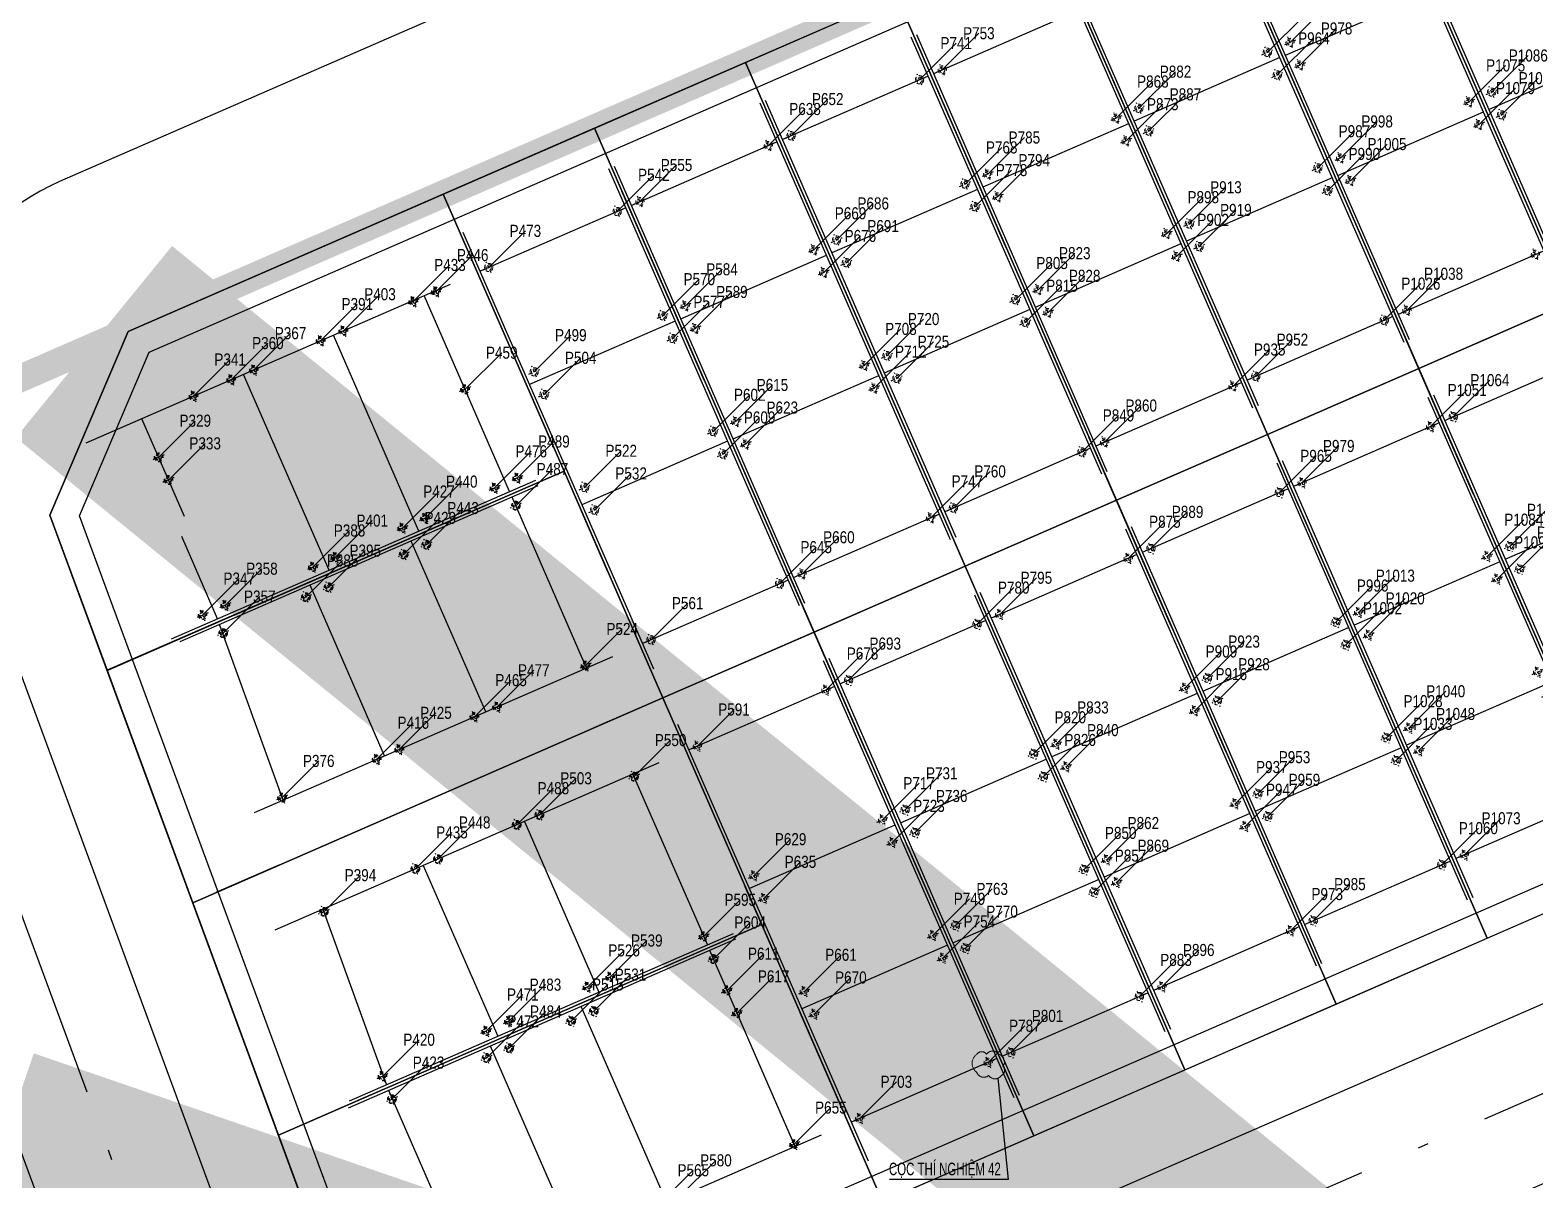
# Model space of a CAD drawing. Header units: millimetres. Extents: x 0 to 571985, y 0 to 2066666.
# Drawn here: x 568585 to 568639.7, y 2064821.2 to 2064863.1 of the extents above; entities that cross this region are included whole.
import ezdxf
from ezdxf.enums import TextEntityAlignment as Align
from ezdxf.xclip import XClip

# ---------------------------------------------------------------- set-up
doc = ezdxf.new("R2010")
doc.units = ezdxf.units.MM
for name, pattern in [('ACAD_ISO10W100', [18.5, 12, -3, 0.5, -3]), ('CENTER', [3, 1.5, -0.5, 0.5, -0.5]), ('CENTER2', [1.125, 0.75, -0.125, 0.125, -0.125]), ('HIDDEN', [0.75, 0.5, -0.25]), ('Xref Grid (A1)$0$CENTER2', [1.125, 0.75, -0.125, 0.125, -0.125])]:
    doc.linetypes.add(name, pattern=pattern)
for name, color, linetype in [('01.AXIS', 160, 'CENTER2'), ('13.BEAM', 8, 'Continuous'), ('BoThamCo', 94, 'Continuous'), ('CDC.01.AXIS', 160, 'CENTER2'), ('ChiaLo', 128, 'CENTER'), ('datoHonHop', 42, 'Continuous'), ('datOlienke', 42, 'Continuous'), ('ghi_chu', 7, 'Continuous'), ('KCS_DIM', 1, 'Continuous'), ('LogDg', 7, 'Continuous'), ('LoLK', 6, 'Continuous'), ('RANHGIOI', 2, 'HIDDEN'), ('TimDg', 222, 'Continuous'), ('ViaHeS', 32, 'Continuous'), ('Xref Grid (A1)$0$01.AXIS', 160, 'Xref Grid (A1)$0$CENTER2')]:
    doc.layers.add(name, color=color, linetype=linetype)
for name, color, linetype, lineweight in [('A-NET THAY', 125, 'Continuous', 18), ('A-TEXT', 7, 'Continuous', 18), ('A-TUONG', 255, 'Continuous', 35), ('boDnv', 54, 'Continuous', 25), ('E- RANH GIOI', 1, 'CENTER', 13), ('kata_text', 254, 'Continuous', 30)]:
    doc.layers.add(name, color=color, linetype=linetype, lineweight=lineweight)
doc.styles.add('AA - Arial - Regular', font='arial.ttf', dxfattribs={"height": 250})
doc.styles.add('Arial', font='arial.ttf')
doc.styles.add('avantH', font='', dxfattribs={"height": 10})
doc.styles.add('kata_dim', font='vnrms.shx', dxfattribs={"width": 0.66, "oblique": 7})
doc.styles.add('kata_text', font='arial.ttf', dxfattribs={"width": 0.8})
doc.styles.add('KTHUOC', font='', dxfattribs={"width": 0.8})
doc.styles.add('rms', font='romans.shx', dxfattribs={"width": 0.7, "bigfont": 'vns.shx'})
doc.styles.get('avantH').set_extended_font_data('.VnAvantH')
doc.styles.get('KTHUOC').set_extended_font_data('.VnArial NarrowH')
doc.linetypes.add('ADL', pattern='A,0.125,-0.15,["++",rms,S=0.5,R=0,X=0,Y=-0.2245],-1.35,1.125', length=2.75)
doc.dimstyles.new('DIM_1-75_CNC', dxfattribs={"dimscale": 0.75, "dimtxt": 220, "dimasz": 80, "dimexe": 60, "dimexo": 0, "dimgap": 50, "dimtad": 1, "dimdec": 0, "dimzin": 0, "dimdsep": 46, "dimtxsty": 'Arial', "dimblk1": 'ARCHTICK', "dimblk2": 'ARCHTICK', "dimsah": 1, "dimcen": 150, "dimdle": 60, "dimclrd": 256, "dimclre": 256, "dimclrt": 9, "dimadec": 0, "dimazin": 0, "dimtfac": 1, "dimtdec": 0, "dimtix": 1, "dimtmove": 2, "dimatfit": 3, "dimldrblk": 'ARCHTICK', "dimfxl": 1, "dimtvp": 0.833333, "dimtolj": 1, "dimtzin": 0, "dimlwd": -1, "dimarcsym": 0})
doc.dimstyles.new('kata_dim_iso', dxfattribs={"dimtxt": 2.5, "dimasz": 1.5, "dimexe": 1.5, "dimexo": 2.5, "dimtad": 1, "dimdec": 0, "dimzin": 0, "dimdsep": 46, "dimtxsty": 'kata_dim', "dimblk": 'kata_block_ArchTick', "dimcen": 0.09, "dimdle": 1.2, "dimclrd": 8, "dimclre": 8, "dimclrt": 3, "dimadec": 0, "dimazin": 0, "dimtfac": 1, "dimtdec": 0, "dimtix": 1, "dimtofl": 0, "dimtmove": 0, "dimatfit": 3, "dimfxl": 3.75, "dimfxlon": 1, "dimtolj": 1, "dimtzin": 0, "dimarcsym": 0})
doc.dimstyles.new('tien', dxfattribs={"dimscale": 0, "dimtxt": 2.5, "dimasz": 0.75, "dimexe": 0.45, "dimexo": 0, "dimgap": 0.5, "dimtad": 1, "dimzin": 1, "dimtxsty": 'KTHUOC', "dimblk1": 'ARCHTICK', "dimblk2": 'ARCHTICK', "dimsah": 1, "dimcen": 1, "dimdle": 0.45, "dimclrd": 37, "dimclre": 37, "dimclrt": 7, "dimaunit": 1, "dimadec": 0, "dimazin": 0, "dimtfac": 1, "dimtix": 1, "dimtofl": 0, "dimtmove": 2, "dimatfit": 3, "dimldrblk": 'ARCHTICK', "dimfxl": 1, "dimtfill": 1, "dimtolj": 1, "dimtzin": 1, "dimarcsym": 0})

# ---------------------------------------------------------------- blocks, each defined once
blk = doc.blocks.new('_ArchTick')
at = {"color": 0, "linetype": 'ByBlock', "const_width": 0.15}
blk.add_lwpolyline([(-0.5, -0.5), (0.5, 0.5)], dxfattribs=at)
blk = doc.blocks.new('NEN IO1')
at = {"layer": 'datOlienke'}
blk.add_lwpolyline([(-82.941, 18.475, -0.001888), (-82.207, 4.994), (-76.962, 0), (0, 0), (4.681, 4.99), (2.763, 34.975), (-2.556, 39.934), (-79.278, 39.462), (-83.958, 34.441), (-83.053, 20.312, -0.001474)], format="xyb", close=True, dxfattribs=at)
blk = doc.blocks.new('NEN M01')
at = {"layer": 'datOlienke'}
blk.add_lwpolyline([(4.737, 4.993), (3.439, 29.587), (-1.824, 34.58), (-158.789, 34.58), (-164.078, 29.588), (-165.502, 4.992), (-160.791, 0), (0, 0)], close=True, dxfattribs=at)
blk = doc.blocks.new('NEN H01')
at = {"layer": 'datOlienke'}
blk.add_lwpolyline([(-2.11, 40), (3.153, 35.007), (4.737, 4.993), (0, 0), (-155.636, 0), (-160.347, 4.992), (-158.608, 35.008), (-153.319, 40)], close=True, dxfattribs=at)
at = {"layer": 'LoLK'}
for points in [[(-140.818, 40), (-153.319, 40), (-158.608, 35.008), (-158.956, 29), (-140.818, 29)], [(-134.818, 40), (-140.818, 40), (-140.818, 29), (-140.818, 20), (-134.818, 20)], [(-128.818, 40), (-134.818, 40), (-134.818, 20), (-128.818, 20)], [(-122.818, 40), (-128.818, 40), (-128.818, 20), (-122.818, 20)], [(-116.818, 40), (-122.818, 40), (-122.818, 20), (-116.818, 20)], [(-110.818, 40), (-116.818, 40), (-116.818, 20), (-110.818, 20)], [(-104.818, 40), (-110.818, 40), (-110.818, 20), (-104.818, 20)], [(-98.818, 40), (-104.818, 40), (-104.818, 20), (-98.818, 20)], [(-92.818, 40), (-98.818, 40), (-98.818, 20), (-92.818, 20)], [(-140.818, 29), (-158.956, 29), (-159.478, 20), (-140.818, 20)], [(-140.818, 20), (-159.478, 20), (-159.999, 11), (-140.818, 11)], [(-134.818, 20), (-140.818, 20), (-140.818, 11), (-140.818, 0), (-134.818, 0)], [(-128.818, 20), (-134.818, 20), (-134.818, 0), (-128.818, 0)], [(-122.818, 20), (-128.818, 20), (-128.818, 0), (-122.818, 0)], [(-116.818, 20), (-122.818, 20), (-122.818, 0), (-116.818, 0)], [(-110.818, 20), (-116.818, 20), (-116.818, 0), (-110.818, 0)], [(-104.818, 20), (-110.818, 20), (-110.818, 0), (-104.818, 0)], [(-140.818, 11), (-159.999, 11), (-160.347, 4.992), (-155.636, 0), (-140.818, 0)]]:
    blk.add_lwpolyline(points, close=True, dxfattribs=at)
blk = doc.blocks.new('A$C758D662A')
at = {"linetype": 'HIDDEN', "ltscale": 500}
for radius in [300, 200]:
    blk.add_circle((0, 0), radius, dxfattribs=at)
at = {"layer": 'CDC.01.AXIS', "ltscale": 200}
for p, q in [((437, 0), (-437, 0)), ((0, 437), (0, -437))]:
    blk.add_line(p, q, dxfattribs=at)
blk = doc.blocks.new('T2 CUM A7')
at = {"layer": '01.AXIS', "ltscale": 500}
for p, q in [((0.11, 0.914), (0.11, -14.466)), ((7.89, 0.914), (7.89, -14.466)), ((8.11, 0.914, 0), (8.11, -14.322, 0)), ((14.89, 0.914, 0), (14.89, -14.322, 0)), ((19.11, 0.914, 0), (19.11, -13.297, 0)), ((25.89, 0.914, 0), (25.89, -13.297, 0)), ((26.11, 0.914, 0), (26.11, -13.543, 0)), ((33.89, 0.914, 0), (33.89, -13.543, 0)), ((0.05, -0.11), (7.89, -0.11)), ((14.94, -0.11, 0), (8.11, -0.11, 0)), ((19.05, -0.11, 0), (25.89, -0.11, 0)), ((26.11, -0.11, 0), (33.89, -0.11, 0)), ((26.11, -3.71, 0), (33.89, -3.71, 0)), ((19.11, -4.11, 0), (25.89, -4.11, 0)), ((14.89, -4.41, 0), (8.11, -4.41, 0)), ((0.11, -5.21), (7.89, -5.21)), ((26.11, -7.28, 0), (33.89, -7.28, 0)), ((19.11, -8.13, 0), (25.89, -8.13, 0)), ((14.89, -8.43, 0), (8.11, -8.43, 0)), ((0.11, -8.81), (7.89, -8.81)), ((30.014, -11.32, 0), (33.89, -11.32, 0)), ((26.11, -11.7, 0), (29.38, -11.7, 0)), ((0.11, -12.85), (7.89, -12.85))]:
    blk.add_line(p, q, dxfattribs=at)
at = {"layer": '01.AXIS', "ltscale": 500, "elevation": 0}
for points in [[(19.11, -12.153), (25.89, -11.724)], [(14.89, -12.41), (8.11, -12.84)]]:
    blk.add_lwpolyline(points, dxfattribs=at)
at = {"layer": '13.BEAM', "ltscale": 500}
blk.add_line((7.442, -13.011), (7.443, -13.011), dxfattribs=at)
at = {"yscale": 0.0005, "zscale": 0.0005}
for p, xscale in [((26.45, 0.34), 0.0005), ((33.85, 0.34), 0.0005), ((0.2, -0.11), 0.0005), ((7.55, -0.11), -0.0005), ((8.45, -0.11, 0), 0.0005), ((14.79, -0.11, 0), -0.0005), ((19.2, -0.11, 0), 0.0005), ((25.55, -0.11, 0), -0.0005), ((30.17, -0.11, 0), 0.0005), ((26.45, -0.56), 0.0005), ((33.85, -0.56), 0.0005), ((26.45, -3.32), 0.0005), ((33.89, -3.32), 0.0005), ((8.45, -3.82, 0), 0.0005), ((14.89, -3.82, 0), -0.0005), ((19.11, -3.66, 0), 0.0005), ((25.55, -3.66, 0), -0.0005), ((19.11, -4.56, 0), 0.0005), ((25.55, -4.56, 0), -0.0005), ((26.45, -4.22), 0.0005), ((33.89, -4.22), 0.0005), ((8.45, -4.72, 0), 0.0005), ((14.89, -4.72, 0), -0.0005), ((26.45, -6.87), 0.0005), ((33.89, -6.87, 0), 0.0005), ((8.45, -7.84, 0), 0.0005), ((14.89, -7.845, 0), -0.0005), ((19.11, -7.54, 0), 0.0005), ((25.55, -7.54, 0), -0.0005), ((26.45, -7.77), 0.0005), ((33.89, -7.77, 0), 0.0005), ((7.55, -8.22), -0.0005), ((8.45, -8.74, 0), 0.0005), ((14.89, -8.745, 0), -0.0005), ((19.11, -8.44, 0), 0.0005), ((25.55, -8.44, 0), -0.0005), ((7.55, -9.12), -0.0005), ((33.89, -9.267), 0.0005), ((26.45, -11.25, 0), 0.0005), ((31.457, -11.32, 0), 0.0005), ((32.357, -11.32, 0), 0.0005), ((19.21, -12.15, 0), 0.0005), ((25.55, -11.725, 0), -0.0005), ((26.45, -12.15, 0), 0.0005), ((14.793, -12.42, 0), -0.0005), ((7.55, -12.873), -0.0005), ((8.45, -12.856, 0), 0.0005)]:
    blk.add_blockref('A$C758D662A', p, dxfattribs=dict(at, xscale=xscale))
at = {"yscale": 0.0005, "zscale": 0.0005, "rotation": 270}
for p, xscale in [((5.41, -0.11), 0.0005), ((6.31, -0.11), 0.0005), ((7.55, -4.86), -0.0005), ((7.55, -5.76), -0.0005)]:
    blk.add_blockref('A$C758D662A', p, dxfattribs=dict(at, xscale=xscale))
blk = doc.blocks.new('pile Plan')
at = {"xscale": 0.5, "yscale": 0.5, "zscale": 0.5}
for p in [(340, 14779), (5440.000004, 14779), (340, 9630), (5440.000004, 9630), (340, 8730), (5440.000004, 8730), (340, 5040), (5440.000004, 5040), (340, 4140), (5440.000004, 4140), (340, -1), (5440.000004, -1)]:
    blk.add_blockref('A$C758D662A', p, dxfattribs=at)
blk = doc.blocks.new('A1 - 2')
at = {"layer": 'Xref Grid (A1)$0$01.AXIS', "ltscale": 500}
for p, q in [((0.11, -1.086), (0.11, -18.434)), ((5.89, -1.086), (5.89, -18.434)), ((0.11, -2.11), (5.89, -2.11)), ((0.11, -7.62), (5.89, -7.62)), ((0.11, -12.39), (5.89, -12.39)), ((0.11, -16.89), (5.89, -16.89))]:
    blk.add_line(p, q, dxfattribs=at)
at = {"xscale": 0.001, "yscale": 0.001, "zscale": 0.001}
blk.add_blockref('pile Plan', (0.11, -16.89), dxfattribs=at)
blk = doc.blocks.new('A5 - 2')
at = {"layer": 'Xref Grid (A1)$0$01.AXIS', "ltscale": 500}
for p, q in [((0.11, -1.086), (0.11, -18.434)), ((5.89, -1.086), (5.89, -18.434)), ((0.11, -2.11), (5.89, -2.11)), ((0.11, -7.62), (5.89, -7.62)), ((0.11, -12.39), (5.89, -12.39)), ((0.11, -16.89), (5.89, -16.89))]:
    blk.add_line(p, q, dxfattribs=at)
at = {"xscale": 0.001, "yscale": 0.001, "zscale": 0.001}
blk.add_blockref('pile Plan', (0.11, -16.89), dxfattribs=at)
blk = doc.blocks.new('a5 sao - 2')
at = {"layer": 'Xref Grid (A1)$0$01.AXIS', "ltscale": 500}
for p, q in [((-5.89, -1.086), (-5.89, -18.434)), ((-0.11, -1.086), (-0.11, -18.434)), ((-5.89, -2.11), (-0.11, -2.11)), ((-5.89, -7.62), (-0.11, -7.62)), ((-5.89, -12.39), (-0.11, -12.39)), ((-5.89, -16.89), (-0.11, -16.89))]:
    blk.add_line(p, q, dxfattribs=at)
at = {"xscale": 0.001, "yscale": 0.001, "zscale": 0.001}
blk.add_blockref('pile Plan', (-5.89, -16.89), dxfattribs=at)
blk = doc.blocks.new('a1 sao - 2')
at = {"layer": 'Xref Grid (A1)$0$01.AXIS', "ltscale": 500}
for p, q in [((0.11, -1.086), (0.11, -18.434)), ((5.89, -1.086), (5.89, -18.434)), ((0.11, -2.11), (5.89, -2.11)), ((0.11, -7.62), (5.89, -7.62)), ((0.11, -12.39), (5.89, -12.39)), ((0.11, -16.89), (5.89, -16.89))]:
    blk.add_line(p, q, dxfattribs=at)
at = {"xscale": 0.001, "yscale": 0.001, "zscale": 0.001}
blk.add_blockref('pile Plan', (0.11, -16.89), dxfattribs=at)
blk = doc.blocks.new('kata_block_ArchTick')
at = {"color": 8}
blk.add_line((1, 0), (-1, 0), dxfattribs=at)
at = {"color": 8, "const_width": 0.15}
blk.add_lwpolyline([(-0.5, -0.5), (0.5, 0.5)], dxfattribs=at)
blk = doc.blocks.new('NEN')
at = {"layer": 'boDnv', "color": 10, "linetype": 'ADL', "ltscale": 0.25}
for points in [[(116.663, 150.753), (122.733, 148.551), (135.807, 122.411), (133.753, 116.749), (-8.129, 54.905), (-13.649, 57.26), (-23.763, 84.693), (-21.221, 90.652)], [(156.672, 80.693), (146.026, 101.979), (139.956, 104.181), (-3.204, 41.78), (-5.746, 35.822), (2.49, 13.482), (8.01, 11.127), (154.618, 75.032)]]:
    blk.add_lwpolyline(points, close=True, dxfattribs=at)
for points in [[(-56.445, 75.304, -0.001833), (-68.512, 70.181), (-71.102, 64.281), (-45.209, -7.309), (-39.721, -9.671), (-12.936, 1.999), (-10.394, 7.957), (-36.646, 79.167), (-42.166, 81.522), (-54.75, 76.037, -0.001474)], [(122.207, -155.785), (32.175, -208.166), (29.801, -214.701), (39.524, -241.582, 0.256594), (53.262, -253.666, -0.085173), (69.537, -260.336, 0.265195), (88.352, -261.098, 0.012088), (129.923, -238.27), (165.53, -217.582), (130.973, -158.106)]]:
    blk.add_lwpolyline(points, format="xyb", close=True, dxfattribs=at)
at = {"layer": 'BoThamCo'}
for points in [[(274.126, -178.484, 1), (272.368, -175.457), (138.589, -253.186, -0.013452), (91.443, -278.907, 0.999991), (93.036, -282.024, 0.013452), (140.347, -256.212)], [(67.034, -379.705), (70.329, -378.526), (63.34, -358.988, 1), (60.045, -360.167)]]:
    blk.add_lwpolyline(points, format="xyb", close=True, dxfattribs=at)
at = {"layer": 'ChiaLo', "ltscale": 5}
for points in [[(130.171, 135.915), (-19.638, 70.615)], [(43.96, 76.519), (27.977, 113.187)], [(38.46, 74.122), (22.477, 110.79)], [(32.959, 71.724), (16.976, 108.392)], [(27.459, 69.327), (11.476, 105.995)], [(21.959, 66.929), (5.976, 103.597)], [(16.459, 64.532), (0.476, 101.2)], [(10.959, 62.134), (-5.024, 98.802)], [(5.458, 59.737), (-10.525, 96.405)], [(152.12, 92.029), (-2.661, 24.563)], [(-6.129, 86.321), (-22.757, 79.074)], [(1.063, 69.821), (-16.52, 62.156)]]:
    blk.add_lwpolyline(points, dxfattribs=at)
at = {"layer": 'datoHonHop', "linetype": 'ByBlock'}
blk.add_lwpolyline([(122.062, -154.713), (31.359, -207.484), (28.737, -214.7), (38.583, -241.923, 0.256594), (53.045, -254.642, -0.085173), (69.006, -261.184, 0.265195), (88.812, -261.986, 0.012088), (130.425, -239.135), (166.897, -217.944), (131.629, -157.245)], format="xyb", close=True, dxfattribs=at)
at = {"layer": 'datOlienke'}
for points in [[(116.629, 151.829), (123.449, 149.355), (136.893, 122.474), (134.546, 116.004), (-8.125, 53.816), (-14.438, 56.509), (-24.839, 84.72), (-21.985, 91.41)], [(157.758, 80.756), (146.742, 102.783), (139.922, 105.257), (-3.967, 42.538), (-6.821, 35.849), (1.701, 12.732), (8.014, 10.038), (155.411, 74.287)]]:
    blk.add_lwpolyline(points, close=True, dxfattribs=at)
blk.add_lwpolyline([(-56.839, 76.223, -0.001888), (-69.267, 70.948), (-72.179, 64.317), (-46.002, -8.056), (-39.718, -10.761), (-12.172, 1.241), (-9.318, 7.93), (-35.857, 79.917), (-42.17, 82.611), (-55.15, 76.953, -0.001474)], format="xyb", close=True, dxfattribs=at)
at = {"layer": 'LogDg'}
for points in [[(34.296, -348.766, -0.124666), (14.114, -339.771, 0.262937), (-5.331, -336.771, -0.009345), (-40.959, -349.473), (-145.868, -384.68, 0.405257), (-155.456, -403.235), (-146.557, -432.72), (-158.046, -436.187), (-166.572, -407.936, 0.423227), (-185.704, -398.049), (-272.077, -427.035, 0.40652), (-277.181, -436.964), (-262.947, -483.397), (-271.552, -486.035), (-285.593, -440.232, 0.421949), (-295.787, -434.992), (-422.26, -477.436, 0.346831), (-427.684, -485.726), (-426.662, -497.249, 0.109851), (-417.21, -527.045), (-422.398, -530.058, -0.109851), (-432.639, -497.779), (-433.194, -491.512, 0.484967), (-443.708, -484.634), (-484.199, -498.222, 0.36701), (-492.228, -511.51), (-484.402, -560.012), (-490.326, -560.967), (-497.433, -516.92, 0.457512), (-512.889, -507.388), (-525.337, -511.314, 0.375227), (-533.554, -524.795, 0.049445), (-523.248, -562.118), (-518.404, -576.577), (-525.515, -578.96), (-530.307, -564.659, -0.044276), (-540.221, -530.036, 0.448349), (-555.614, -520.863), (-568.853, -525.038), (-576.072, -502.149), (-552.391, -494.681, 0.333336), (-544.003, -482.976), (-545.865, -397.305, 0.120559), (-569.998, -307.198), (-621.979, -219.712, 0.334943), (-635.359, -214.239), (-686.931, -227.855), (-689.803, -216.977), (-647.957, -205.93, 0.498191), (-640.704, -188.198), (-654.378, -165.183, -0.144979), (-668.853, -108.061), (-659.845, 118.23, 0.428088), (-671.924, 130.707), (-689.222, 130.58), (-689.305, 141.83), (-670.344, 141.969, 0.400474), (-658.442, 153.492), (-657.828, 168.904), (-656.06, 189.374), (-648.588, 188.728), (-650.341, 168.432), (-650.889, 154.678, 0.425345), (-638.921, 142.201), (-621.613, 142.328, 0.402651), (-609.707, 153.94), (-609.387, 163.859, -0.019867), (-608.227, 179.942), (-606.8, 192.652), (-600.838, 191.983), (-602.264, 179.273, 0.019867), (-603.39, 163.665), (-603.676, 154.802, 0.425871), (-591.594, 142.415), (-548.362, 142.733), (-548.28, 131.483), (-592.887, 131.155, 0.401789), (-604.791, 119.578), (-607.754, 35.571, -0.005984), (-607.983, 30.718, 0.462462), (-599.177, 22.287), (-555.377, 26.801), (-554.762, 20.832), (-603.242, 15.836, 0.355613), (-610.381, 8.689), (-613.794, -24.838, 0.475348), (-605.015, -33.606), (-508.268, -23.636, 0.016072), (-476.806, -19.368, 0.37392), (-470.138, -11.259), (-470.705, 9.348), (-464.707, 9.513), (-464.235, -7.648, 0.461916), (-454.747, -15.288), (-421.581, -8.993, 0.020567), (-382.015, 0.216), (-299.764, 22.963, 0.415004), (-292.798, 35.293), (-296.969, 50.218), (-285.412, 53.448), (-281.218, 38.439, 0.413423), (-268.921, 31.492), (-169.968, 58.858, 0.427702), (-164.496, 69.052), (-169.623, 84.754), (-163.92, 86.616), (-158.479, 69.956, 0.400853), (-148.742, 64.729), (-123.897, 71.6, 0.437327), (-113.795, 91.173), (-114.462, 93.013), (-128.551, 136.154), (-105.736, 143.605), (-91.769, 100.833), (-90.91, 98.466, 0.429754), (-70.957, 89.772, 0.001079), (-63.934, 92.766, 0.001474), (-62.342, 93.454), (-47.534, 99.909, 0.386536), (-43.126, 109.726), (-48.301, 125.574), (-42.598, 127.436), (-38.076, 113.59, 0.442444), (-27.275, 108.739), (111.617, 169.28, 0.414214), (115.754, 179.811), (109.361, 194.478), (114.861, 196.875), (121.255, 182.208, 0.414214), (131.785, 178.071), (252.97, 230.894), (276.872, 241.312), (291.579, 249.057, 0.419837), (295.267, 261.365), (290.95, 269.196), (301.459, 274.99), (306.058, 266.648, 0.408717), (318.136, 263.031), (326.546, 267.464), (332.148, 256.836), (324.233, 252.656, 0.419466), (320.555, 240.352), (397.092, 101.523, 0.433643), (408.413, 98.649), (440.787, 119.386), (444.023, 114.334), (410.428, 92.813, 0.395048), (407.737, 82.215), (451.056, 3.639, -0.005576), (472.219, -35.781, 0.422017), (490.066, -41.118), (502.995, -33.918), (514.672, -54.886), (500.295, -62.892, 0.404193), (495.052, -80.181), (502.502, -94.711), (491.824, -100.186), (485.095, -87.061, 0.424556), (467.192, -81.64), (316.164, -165.913), (307.211, -171.115, 0.396001), (304.075, -181.611), (326.147, -225.742), (318.098, -229.768), (296.726, -187.038, 0.432664), (285.552, -183.699), (178.072, -246.148, 0.389772), (174.86, -256.488), (194.1, -297.126), (188.677, -299.693), (170.231, -260.733, 0.439085), (158.982, -257.239), (145.496, -265.075, -0.013452), (97.701, -291.151, 0.262926), (86.853, -307.563, -0.162068), (76.015, -333.842, 0.270323), (72.318, -353.653), (79.981, -375.074), (57.383, -383.157), (49.72, -361.737, 0.270325), (34.296, -348.766)], [(-68.344, 77.848, 0.398827), (-76.611, 58.929), (-51.692, -9.967, 0.433046), (-40.973, -14.58), (-10.717, -1.397, 0.39741), (-6.406, 8.704), (-33.979, 83.495, 0.431261), (-44.682, 88.062), (-45.111, 87.874, -0.003775), (-68.344, 77.848)], [(49.536, -260.065, -0.269945), (34.095, -247.153), (22.999, -216.476, -0.362457), (26.499, -206.84), (119.685, -152.625, -0.414384), (136.095, -156.969), (142.222, -167.514, 0.414214), (153.158, -170.413), (250.593, -113.801, -0.432664), (261.767, -117.14), (278.799, -151.193, -0.396001), (275.663, -161.688), (133.439, -244.323, -0.012999), (88.371, -268.964, -0.278117), (67.767, -267.557, 0.110848), (49.536, -260.065)]]:
    blk.add_lwpolyline(points, format="xyb", dxfattribs=at)
for points in [[(-6.653, 51.185), (136.874, 113.746, 0.429738), (140.832, 124.658), (126.05, 154.214, 0.398858), (115.699, 157.969), (-24.481, 96.867, 0.397369), (-28.79, 86.766), (-17.356, 55.751, 0.431261)], [(-1.168, 12.049), (-9.545, 35.211, -0.395588), (-5.218, 45.265), (140.335, 108.71, -0.398858), (150.687, 104.955), (161.697, 82.941, -0.429738), (157.739, 72.029), (9.552, 7.436, -0.433088)], [(274.252, -178.7, 1), (272.242, -175.241), (138.463, -252.969, -0.013452), (91.329, -278.685, 0.999992), (93.15, -282.246, 0.013452), (140.473, -256.428)], [(66.799, -379.789), (70.565, -378.442), (63.576, -358.904, 1.000002), (59.81, -360.251)]]:
    blk.add_lwpolyline(points, format="xyb", close=True, dxfattribs=at)
at = {"layer": 'LoLK'}
for points in [[(33.477, 115.585), (27.977, 113.187), (35.968, 94.853), (41.469, 97.251)], [(27.977, 113.187), (22.477, 110.79), (30.468, 92.456), (35.968, 94.853)], [(22.477, 110.79), (16.976, 108.392), (24.968, 90.058), (30.468, 92.456)], [(16.976, 108.392), (11.476, 105.995), (19.468, 87.661), (24.968, 90.058)], [(11.476, 105.995), (5.976, 103.597), (13.968, 85.263), (19.468, 87.661)], [(5.976, 103.597), (0.476, 101.2), (8.467, 82.866), (13.968, 85.263)], [(0.476, 101.2), (-5.024, 98.802), (2.967, 80.468), (8.467, 82.866)], [(-5.024, 98.802), (-10.525, 96.405), (-6.129, 86.321), (-2.533, 78.071), (2.967, 80.468)], [(-10.525, 96.405), (-21.985, 91.41), (-24.839, 84.72), (-22.757, 79.074), (-6.129, 86.321)], [(30.468, 92.456), (24.968, 90.058), (32.959, 71.724), (38.46, 74.122)], [(24.968, 90.058), (19.468, 87.661), (27.459, 69.327), (32.959, 71.724)], [(19.468, 87.661), (13.968, 85.263), (21.959, 66.929), (27.459, 69.327)], [(-6.129, 86.321), (-22.757, 79.074), (-19.638, 70.615), (-2.533, 78.071)], [(13.968, 85.263), (8.467, 82.866), (16.459, 64.532), (21.959, 66.929)], [(8.467, 82.866), (2.967, 80.468), (10.959, 62.134), (16.459, 64.532)], [(2.967, 80.468), (-2.533, 78.071), (1.063, 69.821), (5.458, 59.737), (10.959, 62.134)], [(-2.533, 78.071), (-19.638, 70.615), (-16.52, 62.156), (1.063, 69.821)], [(1.063, 69.821), (-16.52, 62.156), (-14.438, 56.509), (-8.125, 53.816), (5.458, 59.737)]]:
    blk.add_lwpolyline(points, close=True, dxfattribs=at)
at = {"layer": 'RANHGIOI', "color": 1, "ltscale": 9, "const_width": 1}
blk.add_lwpolyline([(460, -51.299, 0.006594), (435.293, -5.051), (303.078, 234.769), (284.672, 225.077), (-55.993, 76.586), (-56.839, 76.223, -0.005137), (-90.743, 62.093), (-377.217, -17.133, -0.020567), (-418.225, -26.678), (-463.443, -35.259, -0.021218), (-506.422, -41.541), (-623.638, -53.62), (-626.464, -70.884, 0.128574), (-620.42, -135.36), (-615.505, -148.86, 0.039408), (-607.143, -167.188), (-594.172, -190.555), (-547.57, -259.493, -0.11987), (-522.704, -326.397), (-507.917, -451.947), (-504.475, -473.277), (-499.271, -471.636), (-50.48, -321.024, 0.050684), (130.425, -239.135), (301.319, -139.843)], format="xyb", close=True, dxfattribs=at)
at = {"layer": 'RANHGIOI', "color": 5, "ltscale": 20, "const_width": 3}
blk.add_lwpolyline([(77.126, -402.722), (-90.743, 62.093)], dxfattribs=at)
at = {"layer": 'TimDg', "linetype": 'ACAD_ISO10W100', "ltscale": 0.75}
for points in [[(-618.456, -41.023), (-507.652, -29.604, 0.021218), (-465.681, -23.47), (-420.462, -14.888, 0.020567), (-380.415, -5.567), (-94.607, 73.475, 0.005041), (-61.569, 87.252, 0.001474), (-59.945, 87.954), (279.472, 235.9), (307.904, 250.872)], [(-358.633, -282.039), (-15.318, -166.825, 0.050829), (-9.777, -164.314), (222.735, -29.039)]]:
    blk.add_lwpolyline(points, format="xyb", dxfattribs=at)
for points in [[(80.71, -412.741), (34.278, -282.941), (-103.138, 96.993), (-128.229, 173.827)], [(335.549, -254.599), (124.099, 168.176)], [(-50.184, 141.003), (-36.235, 98.288), (0, 0)], [(150.079, 116.23), (-16.139, 43.778)], [(170.944, 74.512), (-58.789, -25.625)]]:
    blk.add_lwpolyline(points, dxfattribs=at)
at = {"layer": 'ViaHeS', "elevation": 0}
blk.add_lwpolyline([(-483.362, -504.27), (-441.21, -490.124), (-436.029, -493.514), (-435.627, -498.044, 0.109851), (-424.993, -531.564), (-414.615, -525.539, -0.109851), (-423.674, -496.984), (-424.342, -489.445), (-420.001, -483.006), (-295.249, -441.14), (-289.043, -444.33), (-275.854, -487.354), (-258.645, -482.078), (-271.972, -438.601), (-268.698, -432.23), (-181.634, -403.012), (-172.975, -407.486), (-163.79, -437.92), (-140.813, -430.986), (-150.211, -399.847), (-145.597, -390.918), (-39.026, -355.153, 0.008545), (-6.235, -343.522, -0.249193), (12.375, -345.964, 0.09975), (30.772, -354.181, -0.256949), (45.215, -366.957), (51.733, -385.178), (85.63, -373.053), (79.112, -354.831, -0.256949), (82.174, -335.793, 0.136918), (92.607, -310.438, -0.249193), (103.308, -295.017, 0.012659), (148.511, -270.262), (162.157, -262.333), (168.62, -264.341), (185.966, -300.977), (196.811, -295.842), (179.033, -258.291), (181.216, -251.26), (287.384, -189.574), (293.944, -191.534), (314.073, -231.781), (330.172, -223.729), (309.538, -182.474), (311.625, -175.49), (319.134, -171.127), (408.277, -121.386), (412.274, -122.589), (434.351, -165.321), (442.347, -161.19), (420.137, -118.201), (421.38, -114.074), (470.335, -86.758), (479.641, -89.576), (486.485, -102.924), (507.841, -91.973), (500.499, -77.654), (503.421, -68.019), (517.591, -60.128), (500.076, -28.676), (486.971, -35.974), (477.625, -33.17, 0.0056), (456.311, 6.536), (412.324, 86.322), (414.12, 93.398), (444.832, 113.071), (439.977, 120.649), (409.766, 101.296), (403.142, 102.978), (327.714, 239.794), (330.524, 249.193), (334.945, 251.528), (323.749, 272.772), (318.926, 270.23), (309.354, 273.096), (306.713, 277.887), (285.696, 266.299), (288.11, 261.921), (285.295, 252.529), (274.271, 246.724), (129.387, 183.571), (122.806, 186.157), (117.612, 198.074), (106.611, 193.279), (111.806, 181.362), (109.22, 174.781), (26.33, 138.65), (-29.869, 114.154), (-36.004, 116.909), (-39.746, 128.368), (-51.153, 124.642), (-47.055, 112.092), (-50.086, 105.341), (-75.921, 94.08), (-84.511, 97.937), (-100.033, 145.467), (-134.254, 134.292), (-118.657, 86.529), (-123.231, 78.009), (-150.258, 70.535), (-156.629, 73.955), (-161.068, 87.547), (-172.475, 83.822), (-168.207, 70.753), (-171.474, 64.667), (-269.546, 37.545), (-275.711, 41.028), (-279.634, 55.063), (-302.748, 48.603), (-298.843, 34.63), (-302.316, 28.482), (-383.614, 5.999, -0.020567), (-422.7, -3.099), (-456.246, -9.465), (-461.296, -5.399), (-461.708, 9.595), (-473.703, 9.265), (-473.239, -7.637), (-478.028, -13.489, -0.015955), (-508.883, -17.667), (-606.147, -27.691), (-610.614, -23.229), (-607.49, 7.461), (-602.01, 12.947), (-554.455, 17.848), (-555.685, 29.785), (-600.448, 25.172), (-605.043, 29.645, 0.007073), (-604.756, 35.466), (-601.912, 116.095), (-594.665, 123.142), (-548.221, 123.483), (-548.421, 150.733), (-593.42, 150.402), (-600.493, 157.35, -0.027886), (-599.283, 178.939), (-597.857, 191.648), (-609.782, 192.987), (-611.208, 180.277, 0.019867), (-612.385, 163.955), (-612.597, 157.389), (-619.823, 150.342), (-639.316, 150.198), (-646.998, 158.133), (-646.598, 168.196), (-644.852, 188.405), (-659.796, 189.697), (-661.572, 169.14), (-662.014, 158.023), (-670.332, 149.97), (-689.364, 149.83), (-689.163, 122.58), (-671.417, 122.71), (-663.736, 114.776), (-672.6, -107.912, 0.144979), (-657.602, -167.099), (-644.687, -188.836), (-648.335, -197.756), (-691.845, -209.242), (-684.889, -235.59), (-633.86, -222.118), (-622.039, -226.953), (-573.255, -309.058, -0.120474), (-549.614, -397.387), (-547.842, -478.902), (-555.298, -489.306), (-577.876, -496.427), (-567.048, -530.76), (-552.743, -526.248), (-543.713, -531.719, 0.042979), (-533.836, -565.928), (-529.071, -580.151), (-514.848, -575.386), (-519.719, -560.846, -0.045576), (-529.315, -527.166), (-523.005, -516.87), (-508.247, -512.215), (-500.456, -517.02), (-493.287, -561.445), (-481.44, -559.534), (-488.883, -513.408), (-483.362, -504.27)], format="xyb", dxfattribs=at)
at = {"layer": 'ViaHeS'}
for points in [[(116.629, 151.829), (123.449, 149.355), (136.893, 122.474), (134.546, 116.004), (-8.125, 53.816), (-14.438, 56.509), (-24.839, 84.72), (-21.985, 91.41)], [(157.758, 80.756), (146.742, 102.783), (139.922, 105.257), (-3.967, 42.538), (-6.821, 35.849), (1.701, 12.732), (8.014, 10.038), (155.411, 74.287)]]:
    blk.add_lwpolyline(points, close=True, dxfattribs=at)
for points in [[(-56.839, 76.223, -0.001888), (-69.267, 70.948), (-72.179, 64.317), (-46.002, -8.056), (-39.718, -10.761), (-12.172, 1.241), (-9.318, 7.93), (-35.857, 79.917), (-42.17, 82.611), (-55.15, 76.953, -0.001474)], [(271.249, -157.314), (273.336, -150.33), (257.64, -118.948), (251.08, -116.988), (144.29, -179.035), (131.629, -157.245), (122.062, -154.713), (31.359, -207.484), (28.737, -214.7), (38.583, -241.923, 0.256594), (53.045, -254.642, -0.085173), (69.006, -261.184, 0.265195), (88.812, -261.986, 0.012088), (130.425, -239.135)]]:
    blk.add_lwpolyline(points, format="xyb", close=True, dxfattribs=at)
at = {"layer": 'ghi_chu', "style": 'avantH'}
blk.add_text('®i ra quèc lé 46', height=3.5, rotation=290, dxfattribs=at).set_placement((85.679, -346.206, 0))
at = {"layer": 'RANHGIOI', "color": 5, "linetype": 'ByBlock', "ltscale": 20}
for points in [[(114.63, -313.357), (53.113, -335.595)], [(-8.55, -357.421), (53.113, -335.595)]]:
    blk.add_leader(points, dimstyle='tien', override={"dimscale": 1, "dimasz": 15, "dimtad": 0, "dimldrblk": 'Open90'}, dxfattribs=at)
blk = doc.blocks.new('*U101')
at = {"color": 0, "ltscale": 0.8, "style": 'kata_text', "width": 0.8}
blk.add_attdef('TEN', text='', height=2.2, dxfattribs=at).set_placement((6.67, 6.67), align=Align.MIDDLE_CENTER)
at = {"color": 0, "ltscale": 0.8, "style": 'kata_text', "width": 0.8, "flags": 1}
blk.add_attdef('CHU_THICH', text='', height=2.2, dxfattribs=at).set_placement((0, 0), align=Align.MIDDLE_CENTER)
at = {"layer": 'Defpoints'}
blk.add_leader([(0, 0), (6.67, 6.67)], dimstyle='kata_dim_iso', override={"dimasz": 0.6, "dimgap": 0.625, "dimtad": 0}, dxfattribs=at)
blk = doc.blocks.new('A$C3EA269C7')
at = {"layer": 'kata_text', "xscale": 0.2, "yscale": 0.2, "zscale": 0.2}
for p, values in [((89.578, 36.23, 0.002), {'TEN': 'P971'}), ((88.753, 35.87, 0.002), {'TEN': 'P957'}), ((76.923, 35.231, 0.002), {'TEN': 'P753'}), ((89.938, 35.405, 0.002), {'TEN': 'P978'}), ((76.098, 34.871, 0.002), {'TEN': 'P741'}), ((89.113, 35.045, 0.002), {'TEN': 'P964'}), ((96.088, 34.06, 0.002), {'TEN': 'P1075'}), ((96.912, 34.42, 0.002), {'TEN': 'P1086'}), ((84.078, 33.832, 0.002), {'TEN': 'P882'}), ((97.272, 33.595, 0.002), {'TEN': 'P1092'}), ((83.253, 33.473, 0.002), {'TEN': 'P868'}), ((84.438, 33.007, 0.002), {'TEN': 'P887'}), ((96.447, 33.235, 0.002), {'TEN': 'P1079'}), ((70.598, 32.474, 0.002), {'TEN': 'P638'}), ((71.423, 32.834, 0.002), {'TEN': 'P652'}), ((83.613, 32.648, 0.002), {'TEN': 'P873'}), ((91.412, 32.022, 0.002), {'TEN': 'P998'}), ((78.578, 31.435, 0.002), {'TEN': 'P785'}), ((90.587, 31.663, 0.002), {'TEN': 'P987'}), ((77.753, 31.075, 0.002), {'TEN': 'P768'}), ((90.947, 30.838, 0.002), {'TEN': 'P990'}), ((91.772, 31.197, 0.002), {'TEN': 'P1005'}), ((65.923, 30.436, 0.002), {'TEN': 'P555'}), ((78.112, 30.25, 0.002), {'TEN': 'P778'}), ((78.937, 30.61, 0.002), {'TEN': 'P794'}), ((65.098, 30.077, 0.002), {'TEN': 'P542'}), ((85.087, 29.265, 0.002), {'TEN': 'P898'}), ((85.912, 29.625, 0.002), {'TEN': 'P913'}), ((72.253, 28.678, 0.002), {'TEN': 'P669'}), ((73.078, 29.038, 0.002), {'TEN': 'P686'}), ((86.272, 28.8, 0.002), {'TEN': 'P919'}), ((60.423, 28.039, 0.002), {'TEN': 'P473'}), ((73.437, 28.213, 0.002), {'TEN': 'P691'}), ((85.447, 28.44, 0.002), {'TEN': 'P902'}), ((72.612, 27.853, 0.002), {'TEN': 'P676'}), ((58.505, 27.158, 0.002), {'TEN': 'P446'}), ((80.412, 27.227, 0.002), {'TEN': 'P823'}), ((57.68, 26.798, 0.002), {'TEN': 'P433'}), ((67.577, 26.64, 0.002), {'TEN': 'P584'}), ((79.587, 26.868, 0.002), {'TEN': 'P805'}), ((80.772, 26.402, 0.002), {'TEN': 'P828'}), ((93.83, 26.477, 0.002), {'TEN': 'P1038'}), ((66.752, 26.28, 0.002), {'TEN': 'P570'}), ((67.937, 25.815, 0.002), {'TEN': 'P589'}), ((79.947, 26.043, 0.002), {'TEN': 'P815'}), ((93.004, 26.118, 0.002), {'TEN': 'P1026'}), ((54.309, 25.373, 0.002), {'TEN': 'P391'}), ((55.134, 25.732, 0.002), {'TEN': 'P403'}), ((67.112, 25.455, 0.002), {'TEN': 'P577'}), ((74.912, 24.83, 0.002), {'TEN': 'P720'}), ((51.88, 24.314, 0.002), {'TEN': 'P367'}), ((62.077, 24.243, 0.002), {'TEN': 'P499'}), ((74.087, 24.47, 0.002), {'TEN': 'P708'}), ((51.055, 23.954, 0.002), {'TEN': 'P360'}), ((74.446, 23.645, 0.002), {'TEN': 'P712'}), ((75.271, 24.005, 0.002), {'TEN': 'P725'}), ((87.504, 23.72, 0.002), {'TEN': 'P935'}), ((88.329, 24.08, 0.002), {'TEN': 'P952'}), ((49.682, 23.356, 0.002), {'TEN': 'P341'}), ((59.563, 23.605, 0.002), {'TEN': 'P459'}), ((62.437, 23.418, 0.002), {'TEN': 'P504'}), ((95.516, 22.607, 0.002), {'TEN': 'P1064'}), ((68.586, 22.073, 0.002), {'TEN': 'P602'}), ((69.412, 22.432, 0.002), {'TEN': 'P615'}), ((94.691, 22.247, 0.002), {'TEN': 'P1051'}), ((69.771, 21.607, 0.002), {'TEN': 'P623'}), ((82.829, 21.682, 0.002), {'TEN': 'P860'}), ((48.413, 21.13, 0.002), {'TEN': 'P329'}), ((68.946, 21.248, 0.002), {'TEN': 'P609'}), ((82.004, 21.323, 0.002), {'TEN': 'P849'}), ((61.462, 20.374, 0.002), {'TEN': 'P489'}), ((48.772, 20.305, 0.002), {'TEN': 'P333'}), ((60.637, 20.015, 0.002), {'TEN': 'P476'}), ((63.911, 20.035, 0.002), {'TEN': 'P522'}), ((89.191, 19.85, 0.002), {'TEN': 'P965'}), ((90.016, 20.209, 0.002), {'TEN': 'P979'}), ((61.409, 19.37, 0.002), {'TEN': 'P487'}), ((77.329, 19.285, 0.002), {'TEN': 'P760'}), ((58.107, 18.912, 0.002), {'TEN': 'P440'}), ((64.271, 19.21, 0.002), {'TEN': 'P532'}), ((76.504, 18.925, 0.002), {'TEN': 'P747'}), ((57.282, 18.552, 0.002), {'TEN': 'P427'}), ((58.154, 17.951, 0.002), {'TEN': 'P443'}), ((84.516, 17.812, 0.002), {'TEN': 'P889'}), ((97.574, 17.887, 0.002), {'TEN': 'P1097'}), ((54.027, 17.134, 0.002), {'TEN': 'P388'}), ((54.852, 17.494, 0.002), {'TEN': 'P401'}), ((57.329, 17.591, 0.002), {'TEN': 'P429'}), ((83.691, 17.452, 0.002), {'TEN': 'P875'}), ((96.749, 17.527, 0.002), {'TEN': 'P1084'}), ((97.933, 17.062, 0.002), {'TEN': 'P1103'}), ((71.004, 16.528, 0.002), {'TEN': 'P645'}), ((71.829, 16.887, 0.002), {'TEN': 'P660'}), ((97.108, 16.702, 0.002), {'TEN': 'P1091'}), ((53.773, 16.041, 0.002), {'TEN': 'P385'}), ((54.598, 16.401, 0.002), {'TEN': 'P395'}), ((50.837, 15.743, 0.002), {'TEN': 'P358'}), ((79.016, 15.414, 0.002), {'TEN': 'P795'}), ((92.074, 15.489, 0.002), {'TEN': 'P1013'}), ((50.012, 15.384, 0.002), {'TEN': 'P347'}), ((78.191, 15.055, 0.002), {'TEN': 'P780'}), ((91.249, 15.13, 0.002), {'TEN': 'P996'}), ((50.761, 14.729, 0.002), {'TEN': 'P357'}), ((66.328, 14.49, 0.002), {'TEN': 'P561'}), ((92.433, 14.664, 0.002), {'TEN': 'P1020'}), ((91.608, 14.305, 0.002), {'TEN': 'P1002'}), ((63.946, 13.549, 0.002), {'TEN': 'P524'}), ((73.516, 13.017, 0.002), {'TEN': 'P693'}), ((85.748, 12.732, 0.002), {'TEN': 'P909'}), ((86.573, 13.092, 0.002), {'TEN': 'P923'}), ((72.691, 12.657, 0.002), {'TEN': 'P678'}), ((86.933, 12.267, 0.002), {'TEN': 'P928'}), ((59.903, 11.688, 0.002), {'TEN': 'P465'}), ((60.728, 12.048, 0.002), {'TEN': 'P477'}), ((86.108, 11.907, 0.002), {'TEN': 'P916'}), ((93.908, 11.282, 0.002), {'TEN': 'P1040'}), ((57.171, 10.497, 0.002), {'TEN': 'P425'}), ((68.015, 10.62, 0.002), {'TEN': 'P591'}), ((81.073, 10.694, 0.002), {'TEN': 'P833'}), ((93.083, 10.922, 0.002), {'TEN': 'P1028'}), ((56.346, 10.138, 0.002), {'TEN': 'P416'}), ((80.248, 10.335, 0.002), {'TEN': 'P820'}), ((93.442, 10.097, 0.002), {'TEN': 'P1033'}), ((94.267, 10.457, 0.002), {'TEN': 'P1048'}), ((65.708, 9.506, 0.002), {'TEN': 'P550'}), ((80.608, 9.51, 0.002), {'TEN': 'P826'}), ((81.433, 9.869, 0.002), {'TEN': 'P840'}), ((88.407, 8.884, 0.002), {'TEN': 'P953'}), ((52.905, 8.747, 0.002), {'TEN': 'P376'}), ((75.573, 8.297, 0.002), {'TEN': 'P731'}), ((87.582, 8.525, 0.002), {'TEN': 'P937'}), ((61.442, 7.756, 0.002), {'TEN': 'P488'}), ((62.267, 8.115, 0.002), {'TEN': 'P503'}), ((74.748, 7.937, 0.002), {'TEN': 'P717'}), ((88.767, 8.059, 0.002), {'TEN': 'P959'}), ((75.933, 7.472, 0.002), {'TEN': 'P736'}), ((87.942, 7.7, 0.002), {'TEN': 'P947'}), ((75.108, 7.112, 0.002), {'TEN': 'P723'}), ((95.922, 6.661, 0.002), {'TEN': 'P1073'}), ((57.753, 6.147, 0.002), {'TEN': 'P435'}), ((58.578, 6.507, 0.002), {'TEN': 'P448'}), ((82.082, 6.127, 0.002), {'TEN': 'P850'}), ((82.907, 6.487, 0.002), {'TEN': 'P862'}), ((95.097, 6.301, 0.002), {'TEN': 'P1060'}), ((70.073, 5.899, 0.002), {'TEN': 'P629'}), ((83.267, 5.662, 0.002), {'TEN': 'P869'}), ((70.432, 5.074, 0.002), {'TEN': 'P635'}), ((82.442, 5.302, 0.002), {'TEN': 'P857'}), ((54.423, 4.59, 0.002), {'TEN': 'P394'}), ((77.407, 4.089, 0.002), {'TEN': 'P763'}), ((90.422, 4.263, 0.002), {'TEN': 'P985'}), ((68.241, 3.694, 0.002), {'TEN': 'P595'}), ((76.582, 3.73, 0.002), {'TEN': 'P749'}), ((89.597, 3.903, 0.002), {'TEN': 'P973'}), ((68.601, 2.869, 0.002), {'TEN': 'P604'}), ((76.942, 2.905, 0.002), {'TEN': 'P754'}), ((77.767, 3.264, 0.002), {'TEN': 'P770'}), ((64.016, 1.852, 0.002), {'TEN': 'P526'}), ((64.841, 2.212, 0.002), {'TEN': 'P539'}), ((69.097, 1.732, 0.002), {'TEN': 'P611'}), ((84.922, 1.866, 0.002), {'TEN': 'P896'}), ((71.907, 1.692, 0.002), {'TEN': 'P661'}), ((84.096, 1.506, 0.002), {'TEN': 'P883'}), ((64.247, 0.971, 0.002), {'TEN': 'P531'}), ((69.456, 0.907, 0.002), {'TEN': 'P617'}), ((72.266, 0.867, 0.002), {'TEN': 'P670'}), ((60.33, 0.246, 0.002), {'TEN': 'P471'}), ((61.155, 0.605, 0.002), {'TEN': 'P483'}), ((63.422, 0.612, 0.002), {'TEN': 'P515'}), ((61.167, -0.372, 0.002), {'TEN': 'P484'}), ((60.342, -0.731, 0.002), {'TEN': 'P472'}), ((78.596, -0.891, 0.002), {'TEN': 'P787'}), ((79.421, -0.532, 0.002), {'TEN': 'P801'}), ((56.557, -1.399, 0.002), {'TEN': 'P420'}), ((56.901, -2.231, 0.002), {'TEN': 'P423'}), ((73.921, -2.929, 0.002), {'TEN': 'P703'}), ((71.538, -3.869, 0.002), {'TEN': 'P655'}), ((67.357, -5.789, 0.002), {'TEN': 'P580'}), ((66.532, -6.149, 0.002), {'TEN': 'P565'})]:
    blk.add_blockref('*U101', p, dxfattribs=at).add_auto_attribs(values)

msp = doc.modelspace()

# ---------------------------------------------------------------- block references
at = {"layer": 'boDnv', "extrusion": (-2.4685e-06, 4.62064e-06, 1)}
ref = msp.add_blockref('NEN', (568346.975, 2065358.322, 8.14), dxfattribs=at)
XClip(ref).set_block_clipping_path([(230.8471072778, -72.8969436616), (422.803739963, 89.5723749669)])

# ---------------------------------------------------------------- next in the draw order: block references
ref = msp.add_blockref('NEN', (568544.928, 2065197.155, 8.139), dxfattribs=at)
XClip(ref).set_block_clipping_path([(32.8938420893, -97.8240763277), (224.8504747745, 64.6452423008)])

# ---------------------------------------------------------------- next in the draw order: block references
ref = msp.add_blockref('NEN', (568483.379, 2065111.116, 8.139), dxfattribs=at)
XClip(ref).set_block_clipping_path([(93.6907124412, -149.492137952), (237.6581869551, -27.6401489815)])

# ---------------------------------------------------------------- next in the draw order: block references
ref = msp.add_blockref('NEN', (568610.509, 2064760.686, 8.137), dxfattribs=at)
XClip(ref).set_block_clipping_path([(-31.4097990375, 3.7274613923), (160.5468336476, 166.1967800197)])

# ---------------------------------------------------------------- next in the draw order: block references
at = {"layer": 'A-NET THAY', "extrusion": (-2.4685e-06, 4.62064e-06, 1)}
ref = msp.add_blockref('A1 - 2', (568613.476, 2064841.155, 8.137), dxfattribs=dict(at, rotation=23.55167177651129))
XClip(ref).set_block_clipping_path([(-62.1771717477, -56.6121812139), (113.7894912094, -133.3134351773), (178.7083236307, 15.6222042502), (2.7416606736, 92.3234582134)])
ref = msp.add_blockref('A5 - 2', (568624.476, 2064845.949, 8.137), dxfattribs=dict(at, rotation=23.55167177651129))
XClip(ref).set_block_clipping_path([(-74.1771718385, -56.6121812118), (101.7894911186, -133.3134351752), (166.7083235399, 15.6222042523), (-9.2583394172, 92.3234582155)])
ref = msp.add_blockref('A5 - 2', (568624.476, 2064845.949, 8.137), dxfattribs=dict(at, xscale=-1, rotation=23.55167177651123))
XClip(ref).set_block_clipping_path([(74.1771718385, -56.6121812118), (-101.7894911189, -133.313435175), (-166.7083235402, 15.6222042523), (9.2583394172, 92.3234582155)])
ref = msp.add_blockref('A1 - 2', (568635.477, 2064850.744, 8.137), dxfattribs=dict(at, rotation=23.55167177651129))
XClip(ref).set_block_clipping_path([(-86.1771719295, -56.6121812118), (89.7894910276, -133.3134351752), (154.7083234489, 15.6222042523), (-21.2583395082, 92.3234582155)])
ref = msp.add_blockref('A1 - 2', (568635.477, 2064850.744, 8.137), dxfattribs=dict(at, xscale=-1, rotation=23.55167177651123))
XClip(ref).set_block_clipping_path([(86.1771719304, -56.6121812118), (-89.7894910269, -133.313435175), (-154.7083234482, 15.6222042523), (21.2583395091, 92.3234582155)])
ref = msp.add_blockref('a5 sao - 2', (568629.977, 2064848.347, 8.137), dxfattribs=dict(at, xscale=-1, rotation=203.5516717765113))
XClip(ref).set_block_clipping_path([(-80.1771718848, 56.6121812132), (95.7894910723, 133.3134351764), (160.7083234936, -15.6222042509), (-15.2583394635, -92.3234582141)])
ref = msp.add_blockref('a1 sao - 2', (568613.476, 2064841.155, 8.137), dxfattribs=dict(at, xscale=-1, rotation=203.5516717765113))
XClip(ref).set_block_clipping_path([(-62.1771717467, 56.6121812132), (113.7894912104, 133.3134351764), (178.7083236317, -15.6222042509), (2.7416606746, -92.3234582141)])
ref = msp.add_blockref('a5 sao - 2', (568618.976, 2064843.552, 8.137), dxfattribs=dict(at, rotation=203.5516717765112))
XClip(ref).set_block_clipping_path([(68.1771717924, 56.6121812128), (-107.7894911647, 133.3134351759), (-172.708323586, -15.6222042514), (3.2583393711, -92.3234582148)])
ref = msp.add_blockref('a1 sao - 2', (568635.477, 2064850.744, 8.137), dxfattribs=dict(at, rotation=203.5516717765112))
XClip(ref).set_block_clipping_path([(86.1771720494, 56.6121812128), (-89.7894909077, 133.3134351759), (-154.708323329, -15.6222042514), (21.2583396281, -92.3234582148)])
ref = msp.add_blockref('a1 sao - 2', (568635.477, 2064850.744, 8.137), dxfattribs=dict(at, xscale=-1, rotation=203.5516717765113))
XClip(ref).set_block_clipping_path([(-86.1773235647, 56.6121812132), (89.7893393924, 133.3134351764), (154.7081718137, -15.6222042509), (-21.2584911434, -92.3234582141)])
ref = msp.add_blockref('a5 sao - 2', (568640.977, 2064853.142, 8.137), dxfattribs=dict(at, rotation=203.5516717765112))
XClip(ref).set_block_clipping_path([(92.1770382235, 56.6121812118), (-83.7896247336, 133.313435175), (-148.7084571549, -15.6222042523), (27.2582058022, -92.3234582157)])
ref = msp.add_blockref('A1 - 2', (568613.476, 2064841.155, 8.137), dxfattribs=dict(at, xscale=-1, rotation=23.55167177651123))
XClip(ref).set_block_clipping_path([(62.1771716275, -56.6121812128), (-113.7894913298, -133.3134351759), (-178.7083237511, 15.6222042514), (-2.7416607938, 92.3234582145)])
ref = msp.add_blockref('a1 sao - 2', (568613.476, 2064841.155, 8.137), dxfattribs=dict(at, rotation=203.5516717765112))
XClip(ref).set_block_clipping_path([(62.1771717474, 56.6121812137), (-113.7894912097, 133.3134351769), (-178.708323631, -15.6222042504), (-2.7416606739, -92.3234582138)])
at = {"layer": 'A-TUONG', "extrusion": (-2.4685e-06, 4.62064e-06, 1)}
ref = msp.add_blockref('T2 CUM A7', (568612.935, 2064822.374, 8.137), dxfattribs=dict(at, xscale=-1, rotation=293.5516717765113))
XClip(ref).set_block_clipping_path([(-39.6121810814, -54.177171685), (-116.3134350448, 121.7894912723), (32.6222043824, 186.7083236936), (109.3234583458, 10.7416607363)])
at = {"layer": 'E- RANH GIOI'}
ref = msp.add_blockref('A$C3EA269C7', (568541.216, 2064826.382, 0), dxfattribs=at)
XClip(ref).set_block_clipping_path([(37.8825987218, -61.9685442341), (229.8392314075, 100.5007743929)])
at = {"layer": 'LoLK', "extrusion": (-2.4685e-06, 4.62064e-06, 1)}
ref = msp.add_blockref('NEN IO1', (568564.506, 2064752.63, 8.137), dxfattribs=dict(at, rotation=289.8842788561394))
XClip(ref).set_block_clipping_path([(-6.1180056967, 17.7305963698), (59.1705790106, 198.2430600356), (-93.612560414, 253.5023742013), (-158.9011451213, 72.9899105353)])
ref = msp.add_blockref('NEN M01', (568765.92, 2064834.973, 8.137), dxfattribs=dict(at, rotation=23.55167177513295))
XClip(ref).set_block_clipping_path([(-199.4527212675, 9.9675645088), (-23.4860583085, -66.7336894502), (41.4327741091, 82.2019499785), (-134.5338888499, 158.9032039375)])
ref = msp.add_blockref('NEN H01', (568745.055, 2064876.691, 8.137), dxfattribs=dict(at, rotation=23.55167177651129))
XClip(ref).set_block_clipping_path([(-196.9951567636, -36.6121810598), (-21.0284938065, -113.3134350232), (43.8903386148, 35.6222044043), (-132.0763243423, 112.3234583675)])

# ---------------------------------------------------------------- next in the draw order: block references
at = {"layer": 'boDnv', "extrusion": (-2.4685e-06, 4.62064e-06, 1)}
ref = msp.add_blockref('NEN', (568664.676, 2064734.958, 8.136), dxfattribs=at)
XClip(ref).set_block_clipping_path([(-87.407349835, -162.2384400622), (104.5492828501, 0.2308785664)])

# ---------------------------------------------------------------- next in the draw order: linework, layer by layer
at = {"layer": 'E- RANH GIOI', "elevation": 0}
msp.add_lwpolyline([(568619.398, 2064825.789, 0.520567), (568619.398, 2064825.128, 0.520567), (568619.829, 2064825.014, 0.520567), (568620.291, 2064825.014, 0.520567), (568620.348, 2064825.343, 0.520567), (568620.193, 2064825.789, 0.520567), (568619.752, 2064825.789, 0.520567)], format="xyb", close=True, dxfattribs=at)

# ---------------------------------------------------------------- next in the draw order: texts
at = {"layer": 'A-TEXT', "color": 4, "style": 'AA - Arial - Regular', "width": 0.65}
msp.add_text('CỌC THÍ NGHIỆM 42', height=0.45823, dxfattribs=at).set_placement((568618.236, 2064821.614, -0.001), align=Align.MIDDLE_CENTER)

# ---------------------------------------------------------------- next in the draw order: leaders
at = {"layer": 'KCS_DIM'}
for points in [[(568623.749, 2064807.779, -0.001), (568622.153, 2064811.046, -0.001), (568617.829, 2064811.046, -0.001)], [(568620.164, 2064824.914, -0.001), (568620.54, 2064821.226, -0.001), (568616.216, 2064821.226, -0.001)]]:
    msp.add_leader(points, dimstyle='DIM_1-75_CNC', override={"dimgap": 50, "dimtad": 0, "dimfxl": 3.75, "dimfxlon": 1, "dimtfill": 1}, dxfattribs=at)

doc.saveas('drawing.dxf')
